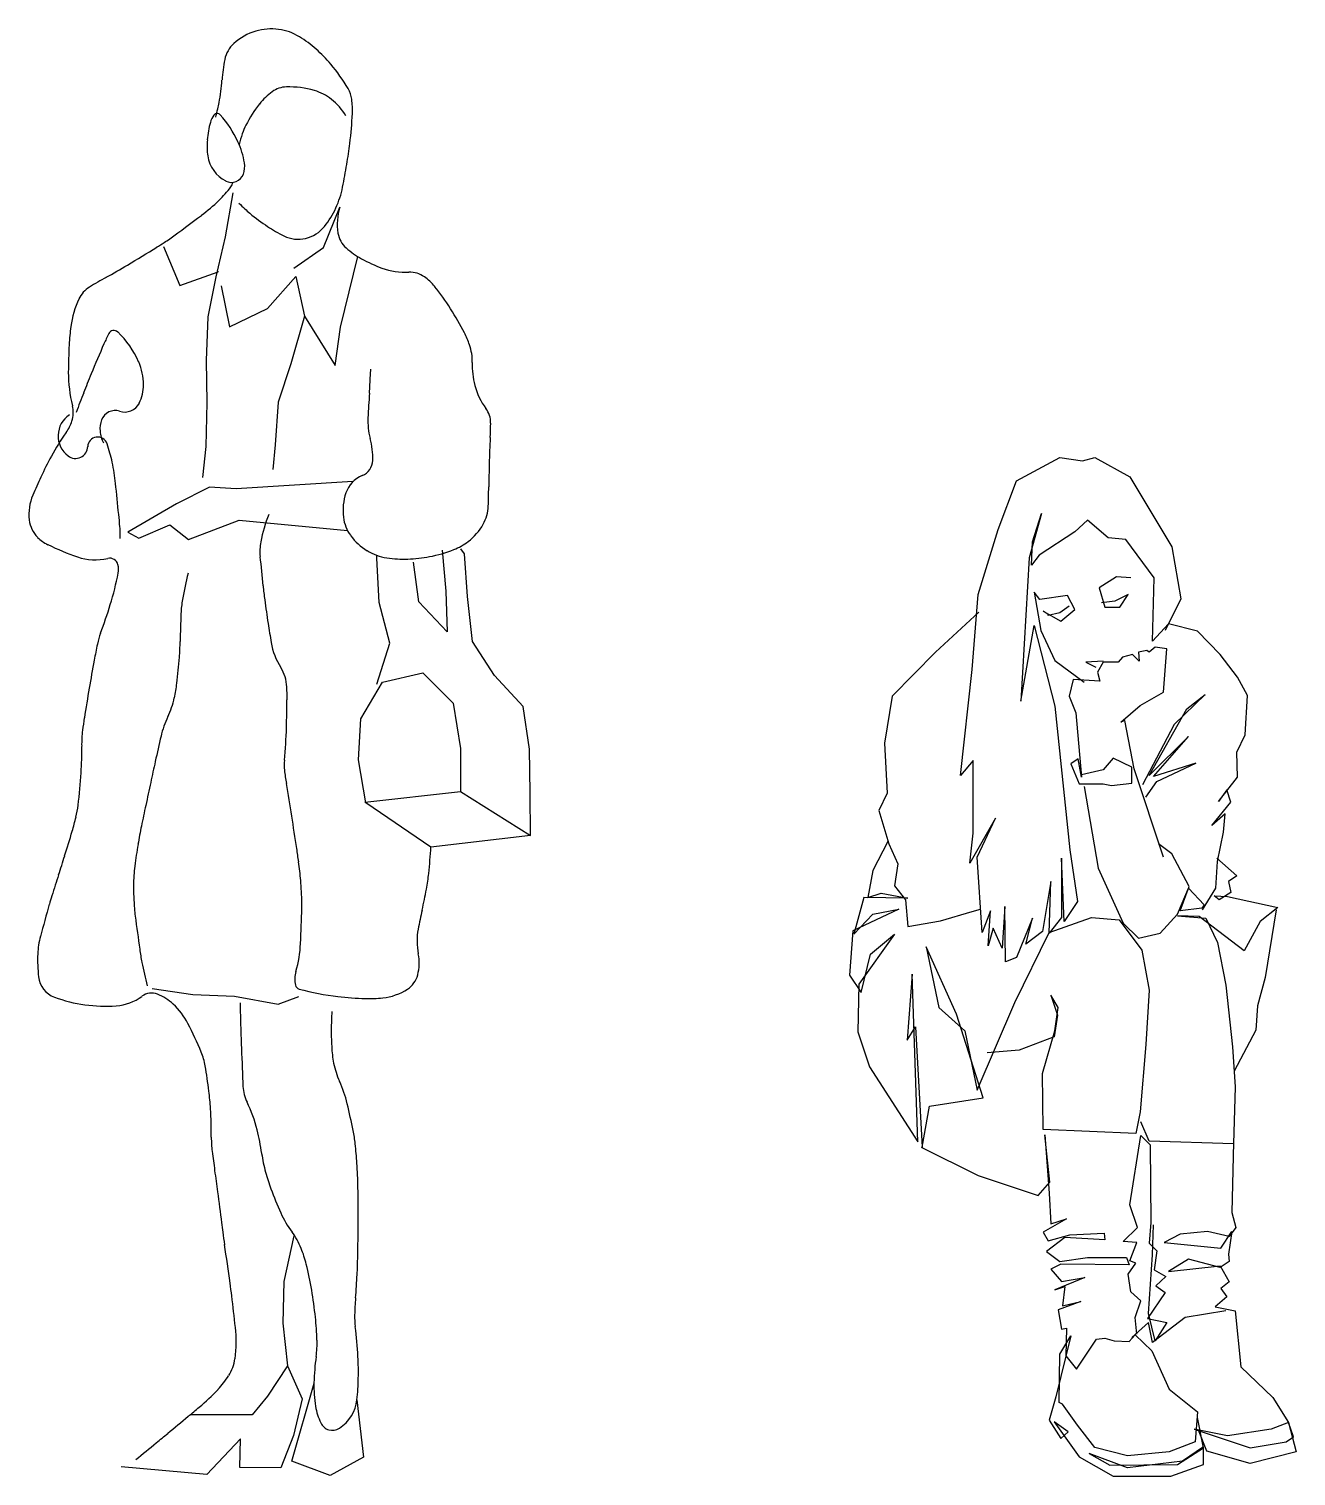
# Model space of a CAD drawing. Header units: millimetres. Extents: x 37 to 11188, y 2113 to 8073.
# Drawn here: x 7467 to 8911, y 6288 to 7937 of the extents above; entities that cross this region are included whole.
import ezdxf

# ---------------------------------------------------------------- set-up
doc = ezdxf.new("R2010")
doc.units = ezdxf.units.MM

msp = doc.modelspace()

# ---------------------------------------------------------------- linework, layer by layer
for p, q in [((7699.2, 7750.3), (7690.4, 7700)), ((7802.7, 7687.9), (7821.1, 7733.7)), ((7690.4, 7700), (7679.9, 7654.5)), ((7620.4, 7688.9), (7639, 7644.8)), ((7768.6, 7664.4), (7802.7, 7687.9)), ((7822, 7597.3), (7841.7, 7677.7)), ((7639, 7644.8), (7682.4, 7660.4)), ((7679.9, 7654.5), (7670.6, 7609)), ((7682.4, 7660.4), (7682.4, 7661)), ((7738.8, 7618.4), (7771.2, 7654.8)), ((7771.2, 7654.8), (7780.8, 7609.7)), ((7685.8, 7644.4), (7695.4, 7597.5)), ((7695.4, 7597.5), (7738.8, 7618.4)), ((7670.6, 7609), (7668.9, 7559.2)), ((7780.8, 7609.7), (7765.5, 7555.3)), ((7780.8, 7609.7), (7816, 7553.5)), ((7816, 7553.5), (7822, 7597.3)), ((7668.9, 7559.2), (7669.7, 7511.2)), ((7765.5, 7555.3), (7750.9, 7511.6)), ((7669.7, 7511.2), (7668.6, 7461.4)), ((7750.9, 7511.6), (7747.4, 7463)), ((7668.6, 7461.4), (7664.7, 7425.9)), ((7747.4, 7463), (7744.8, 7435.2)), ((7836.1, 7421.3), (7702.9, 7413.1)), ((7672.7, 7414.8), (7635, 7396.1)), ((7702.9, 7413.1), (7672.7, 7414.8)), ((7635, 7396.1), (7579.6, 7363.7)), ((7592.2, 7356.9), (7627.4, 7372.2)), ((7627.4, 7372.2), (7648.8, 7355.2)), ((7648.8, 7355.2), (7706.6, 7377.3)), ((7706.6, 7377.3), (7830, 7365.4)), ((7579.6, 7363.7), (7592.2, 7356.9)), ((7863.5, 7333.9), (7863.4, 7337.2)), ((7937.7, 7343.3), (7942, 7296.4)), ((7963.1, 7338.9), (7959, 7344.8)), ((7966.8, 7290.3), (7963.1, 7338.9)), ((7866, 7283.5), (7863.5, 7333.9)), ((7911, 7284.3), (7905, 7329.4)), ((7942, 7296.4), (7943.3, 7250.2)), ((7972.2, 7239.2), (7966.8, 7290.3)), ((7878, 7237.2), (7866, 7283.5)), ((7943.3, 7250.2), (7911, 7284.3)), ((7863.3, 7190.5), (7878, 7237.2)), ((7997.3, 7200.5), (7972.2, 7239.2)), ((7845.2, 7151), (7869.9, 7192.8)), ((7869.9, 7192.8), (7915.6, 7203.6)), ((7915.6, 7203.6), (7950.2, 7168.9)), ((8030.2, 7165.2), (7997.3, 7200.5)), ((7950.2, 7168.9), (7958.6, 7117.3)), ((8037.4, 7116.5), (8030.2, 7165.2)), ((7842.3, 7104.2), (7845.2, 7151)), ((7958.6, 7117.3), (7958.7, 7069.9)), ((8038.1, 7066.8), (8037.4, 7116.5)), ((7850.8, 7055.5), (7842.3, 7104.2)), ((7849.5, 7056.3), (7958.7, 7068.1)), ((7924.9, 7005), (7850.8, 7055.5)), ((7958.7, 7069.9), (7958.7, 7068.1)), ((7958.7, 7068.1), (8038.3, 7018.2)), ((8038.3, 7018.2), (8038.1, 7066.8)), ((8038.3, 7018.2), (7924.9, 7005)), ((7607.5, 6843.9), (7653.7, 6837)), ((7653.7, 6837), (7701.1, 6835.3)), ((7701.1, 6835.3), (7750.8, 6826)), ((7750.8, 6826), (7774.6, 6834.6)), ((7768.8, 6562.2), (7757.2, 6510)), ((7757.2, 6510), (7756.2, 6462.6)), ((7756.2, 6462.6), (7761.6, 6414)), ((7761.6, 6414), (7738.8, 6379.3)), ((7761.6, 6414), (7778.4, 6376.5)), ((7766.5, 6305.5), (7791.8, 6394.1)), ((7738.8, 6379.3), (7721.4, 6358.1)), ((7778.4, 6376.5), (7768.5, 6334.5)), ((7840.6, 6375.3), (7848.3, 6310.1)), ((7721.4, 6358.1), (7650.7, 6358.3)), ((7708.1, 6331), (7669.8, 6290.4)), ((7707.2, 6298.4), (7708.1, 6331)), ((7768.5, 6334.5), (7754, 6297.9)), ((7669.8, 6290.4), (7572.1, 6299.1)), ((7754, 6297.9), (7707.2, 6298.4)), ((7810.2, 6289.1), (7766.5, 6305.5)), ((7848.3, 6310.1), (7810.2, 6289.1))]:
    msp.add_line(p, q)
for points in [[(8804.2, 6933.4), (8819.4, 6958.1), (8821.3, 6988.5), (8828, 7021.8), (8829.9, 7042.7), (8814.6, 7029.4), (8836.5, 7056), (8831.8, 7070.3), (8822.2, 7057), (8844.1, 7084.5), (8843.2, 7113), (8852.7, 7133), (8855.5, 7177.7), (8844.1, 7198.6), (8824.1, 7224.3), (8798.5, 7250.9), (8765.2, 7259.4), (8747.1, 7239.5), (8749, 7311.7), (8716.7, 7355.4), (8696.7, 7357.3), (8673, 7377.3), (8658.7, 7364), (8617.8, 7337.4), (8609.2, 7326), (8610.2, 7352.6), (8620.7, 7384.9), (8606.4, 7334.5), (8596.9, 7171), (8612.1, 7257.5), (8635.9, 7165.3), (8653, 7001.8), (8661.5, 6942.9), (8646.3, 6920.1), (8643.5, 6992.3), (8643.5, 6924.8), (8629.2, 6906.8), (8631.1, 6965.7), (8621.6, 6908.7), (8602.6, 6894.4), (8610.2, 6923.9), (8592.1, 6879.2), (8579.8, 6874.4), (8578.8, 6937.2), (8576, 6889.7), (8565.5, 6912.5), (8559.8, 6892.5), (8562.6, 6932.4), (8553.1, 6907.7), (8547.4, 6993.3), (8568.4, 7037.9), (8538.9, 6986.6), (8542.7, 7020.8), (8542.7, 7103.5), (8528.4, 7086.4), (8541.7, 7207.1), (8548.4, 7292.7), (8571.2, 7366.8), (8592.1, 7422), (8641.6, 7448.6), (8667.2, 7444.8), (8681.5, 7448.6), (8721.4, 7426.7), (8769, 7346.9), (8779.5, 7287.9), (8761.4, 7251.8)], [(8722.4, 7311.7), (8706.2, 7312.7), (8686.3, 7300.3), (8692.9, 7278.4), (8710, 7278.4), (8719.5, 7292.7), (8704.3, 7285.1), (8689.1, 7283.2)], [(8652, 7279.4), (8641.6, 7271.8), (8628.3, 7268.9), (8628.3, 7269.9), (8622.6, 7273.7), (8642.5, 7262.3), (8658.7, 7275.6), (8650.1, 7291.7), (8618.7, 7287), (8612.1, 7295.5), (8619.7, 7251.8), (8635.9, 7217.6), (8669.1, 7192.9)], [(8549.3, 7272.7), (8499.9, 7227.1), (8450.4, 7176.7), (8441.9, 7123.5), (8444.7, 7066.5), (8435.2, 7046.5), (8446.6, 7008.5), (8457.1, 6985.7), (8453.3, 6960.9), (8465.6, 6944.8), (8468.5, 6914.4), (8505.6, 6921), (8541.7, 6931.5), (8551.2, 6934.3)], [(8759.5, 6993.3), (8726.2, 7094), (8715.7, 7149.2), (8711, 7147.3), (8732.9, 7166.3), (8759.5, 7181.5), (8763.3, 7230.9), (8750, 7232.8), (8743.3, 7227.1), (8740.5, 7229), (8731, 7227.1), (8731.9, 7216.6), (8724.3, 7224.3), (8712.9, 7221.4), (8708.1, 7215.7), (8698.6, 7215.7), (8691, 7215.7), (8684.4, 7204.3), (8687.2, 7193.8), (8656.8, 7195.7), (8652, 7176.7), (8659.6, 7157.7), (8666.3, 7084.5), (8662.5, 7105.4), (8653.9, 7099.7), (8663.4, 7076.9), (8691, 7076.9), (8700.5, 7075), (8723.4, 7077.9), (8723.4, 7095.9), (8702.4, 7106.4), (8691, 7093.1), (8666.3, 7087.4)], [(8691, 7216.6), (8671.1, 7215.7), (8682.5, 7210)], [(8739.5, 7061.7), (8751.9, 7079.8), (8796.6, 7100.7), (8748.1, 7085.5), (8788, 7131.1), (8743.3, 7086.4), (8786.1, 7162.5), (8807, 7178.6), (8771.8, 7144.4), (8735.7, 7076)], [(8669.1, 7074.1), (8685.3, 6980.9), (8713.8, 6918.2), (8731, 6901.1), (8755.7, 6906.8), (8775.7, 6928.6), (8788, 6958.1), (8806.1, 6939.1), (8803.2, 6935.3), (8778.5, 6932.4), (8789, 6960), (8769, 6997.1), (8753.8, 7008.5)], [(8445.7, 7011.3), (8428.6, 6978.1), (8422.9, 6947.6), (8438.1, 6952.4), (8468.5, 6946.7), (8418.1, 6947.6), (8406.7, 6905.8), (8428.6, 6928.6), (8458, 6934.3), (8405.7, 6909.6), (8401.9, 6859.2), (8415.3, 6839.3), (8425.7, 6883), (8453.3, 6905.8), (8412.4, 6848.8), (8411.4, 6794.6), (8424.8, 6754.7), (8479.9, 6669), (8473.3, 6860.1), (8467.6, 6785), (8477.1, 6800.2), (8484.7, 6663.3), (8493.2, 6709.9), (8554.1, 6719.4), (8523.7, 6814.5), (8489.4, 6891.5), (8503.7, 6822.1), (8533.2, 6795.5), (8547.4, 6728), (8590.2, 6827.8), (8629.2, 6907.6), (8677.7, 6924.7), (8709.1, 6921.9), (8734.8, 6887.7), (8743.3, 6842), (8739.5, 6780.2), (8732.9, 6703.2), (8728.1, 6678.5), (8622.6, 6683.3), (8621.6, 6747), (8635.9, 6795.5), (8639.7, 6822.1), (8631.1, 6836.3)], [(8820.3, 6992.2), (8843.2, 6972.3), (8833.7, 6965.6), (8836.5, 6953.2), (8823.2, 6944.7), (8817.5, 6949.4), (8832.7, 6948.5), (8889.8, 6936.1), (8869.8, 6920), (8851.7, 6886.7), (8800.4, 6925.7), (8775.7, 6926.6), (8808, 6923.8), (8821.3, 6896.2), (8830.8, 6847.7), (8838.4, 6777.4), (8841.3, 6731.8), (8839.4, 6667.1), (8743.3, 6670), (8733.8, 6691.8)], [(8887.9, 6933.3), (8875.5, 6856.3), (8866.9, 6824), (8865, 6796.4), (8840.3, 6749.8)], [(8631.1, 6836.3), (8638.7, 6813.5), (8634.9, 6788.8), (8595, 6773.6), (8558.8, 6770.7)], [(8483.7, 6663.1), (8548.4, 6630.8), (8616.8, 6608), (8630.2, 6623.2), (8624.5, 6677.3), (8629.2, 6610.8), (8631.1, 6575.6), (8649.2, 6581.3), (8622.6, 6566.1), (8628.3, 6556.6), (8653, 6563.3), (8692, 6565.2), (8692.9, 6557.6), (8647.3, 6560.4), (8626.4, 6544.3), (8641.6, 6532.9), (8673, 6537.6), (8717.6, 6537.6), (8720.5, 6529.1), (8642.5, 6530), (8631.1, 6524.3), (8643.5, 6510), (8670.1, 6514.8), (8635.9, 6500.5), (8647.3, 6504.3), (8644.4, 6482.5), (8665.3, 6487.2), (8639.7, 6477.7), (8643.5, 6455.9), (8649.2, 6456.8), (8648.2, 6425.4), (8660.6, 6410.2), (8683.4, 6444.5), (8692.9, 6445.4), (8703.4, 6442.6), (8720.5, 6441.6), (8727.2, 6449.2), (8746.2, 6431.1), (8766.1, 6387.4), (8798.5, 6361.8), (8795.6, 6327.5), (8766.1, 6316.1), (8718.6, 6311.4), (8681.5, 6320.9), (8661.5, 6346.5), (8644.4, 6370.3), (8640.6, 6372.2), (8641.6, 6427.3), (8653.9, 6448.3), (8636.8, 6378.9), (8629.2, 6352.3), (8642.5, 6331.3), (8651.1, 6338.9), (8634.9, 6350.3), (8663.4, 6310.4), (8702.4, 6288.5), (8768, 6288.5), (8805.1, 6301.8), (8805.1, 6321.7), (8781.4, 6305.6), (8718.6, 6298), (8674.9, 6314.1), (8698.6, 6300.8), (8775.7, 6301.8), (8805.1, 6320.8), (8798.5, 6355)], [(8729.1, 6450.1), (8727.2, 6469.1), (8733.8, 6488.1), (8722.4, 6498.5), (8719.5, 6518.5), (8728.1, 6530.9), (8721.4, 6533.7), (8729.1, 6554.6), (8713.8, 6555.6), (8730, 6571.7), (8721.4, 6597.4), (8733.8, 6676.3), (8744.3, 6665.8), (8745.2, 6577.4), (8743.3, 6553.7), (8751.9, 6545.1), (8749, 6523.3), (8762.3, 6515.7), (8750.9, 6505.2), (8761.4, 6497.6), (8741.4, 6468.1), (8763.3, 6463.4), (8750, 6442.5), (8742.4, 6473.8), (8747.1, 6540.4), (8748.1, 6574.6)], [(8839.4, 6668.7), (8837.5, 6588.8), (8842.2, 6571.7), (8834.6, 6561.3), (8809.9, 6567), (8778.5, 6564.1), (8760.4, 6554.6), (8825.1, 6548), (8837.5, 6567), (8833.7, 6541.3), (8834.6, 6532.8), (8824.1, 6526.1), (8788, 6535.6), (8765.2, 6521.4), (8824.1, 6528), (8834.6, 6509.9), (8825.1, 6502.3), (8831.8, 6492.8), (8818.4, 6481.4), (8841.3, 6476.7), (8847.9, 6413), (8884.1, 6377.8), (8902.1, 6349.3), (8882.2, 6341.7), (8832.7, 6334.1), (8794.7, 6341.7), (8858.4, 6320.8), (8899.3, 6327.4), (8907.8, 6333.1), (8902.1, 6349.3), (8910.7, 6316), (8858.4, 6302.7), (8808.9, 6317), (8799.4, 6340.7)], [(8830.8, 6476.7), (8784.2, 6469.1), (8747.1, 6440.6), (8742.4, 6463.4), (8723.4, 6446.3)]]:
    msp.add_lwpolyline(points)
for centre, radius, start, end in [((7742.7, 7874.2), 62.6, 106.174, 132.4383), ((7743.2, 7872.8), 64.1, 82.6589, 106.174), ((7743.8, 7877.6), 59.3, 58.1865, 82.6589), ((7723.7, 7895), 34.5, 132.4383, 168.1022), ((7696.7, 7801.7), 148.6, 49.0016, 58.1865), ((7696.1, 7801.1), 149.4, 39.8439, 49.0016), ((7845, 7869.5), 158.3, 168.1022, 176.6466), ((7642.7, 7756.5), 219, 30.912, 39.8439), ((7495.7, 7889.9), 191.5, 348.8791, 356.6466), ((7786.8, 7806.5), 72.7, 125.8884, 141.8793), ((7761, 7842.2), 28.7, 91.569, 125.8884), ((7763.1, 7767.2), 103.7, 73.6989, 91.569), ((7776.4, 7812.8), 56.2, 51.2492, 73.6989), ((7804, 7853.1), 31, 7.0195, 30.912), ((7477.9, 7893.4), 209.7, 346.919, 348.8791), ((7844.8, 7761), 146.5, 141.8793, 153.1267), ((7766.1, 7799.9), 72.8, 31.5446, 51.2492), ((7737.8, 7844.9), 97.7, 357.4265, 7.0195), ((7786.1, 7800.5), 116.4, 165.0578, 175.0039), ((7697.5, 7824.1), 24.7, 143.3521, 165.0578), ((7681.4, 7836.1), 4.65, 41.9689, 143.3521), ((7304, 7933.8), 388.2, 345.4785, 346.919), ((7594, 7757.4), 122.2, 24.6135, 41.9689), ((7409.1, 7859.7), 426.8, 352.841, 357.4265), ((7826, 7775.4), 123.4, 160.0889, 165.956), ((7792.4, 7787.6), 87.7, 153.1267, 160.0889), ((7751.4, 7803.5), 81.5, 175.0039, 181.5626), ((7747.9, 7803.4), 78.1, 181.5626, 188.2648), ((7618.3, 7768.5), 95.5, 9.5085, 24.6135), ((7207.1, 7885.1), 630.4, 350.6504, 352.841), ((7708.4, 7797.7), 38.1, 188.2648, 243.0809), ((7687.8, 7780.2), 25, 339.7304, 9.5085), ((7089.5, 7904.4), 749.5, 348.6415, 350.6504), ((7697.7, 7776.6), 14.5, 243.0809, 339.7304), ((7593.9, 7834.5), 129, 313.9317, 323.0177), ((7687.2, 7764.2), 12.2, 323.0177, 350.3659), ((7718.1, 7778.2), 108.4, 335.3456, 348.6415), ((7536.4, 7894.1), 211.8, 306.8438, 313.9317), ((7864.5, 7896.2), 223.5, 224.9198, 227.3103), ((7810, 7837.1), 143.1, 227.3103, 230.2983), ((7722, 7776.4), 104.1, 321.7784, 335.3456), ((7884.2, 7714.5), 66, 163.0092, 188.9102), ((5313.4, 10860.9), 3919.1, 306.1884, 306.8438), ((7871.4, 7911), 239.2, 230.2983, 236.363), ((7834, 7855), 171.8, 236.363, 243.5195), ((7773.8, 7734.1), 36.8, 243.5195, 283.1379), ((7773.4, 7735.9), 38.6, 283.1379, 321.7784), ((7846.6, 7708.6), 27.9, 188.9102, 229.2382), ((1747.1, 17222.2), 11193.7, 301.40122, 301.60015), ((7214.1, 8335.7), 760.2, 301.6002, 302.3635), ((7559.4, 7790.8), 115.1, 302.3635, 306.1884), ((7899.2, 7769.6), 108.5, 229.2382, 240.6052), ((7325.4, 8083.9), 487.3, 298.0876, 301.4012), ((7920.3, 7807), 151.4, 240.6052, 250.2247), ((7695, 7391.3), 297.6, 118.0876, 122.3281), ((7896.4, 7740.5), 80.8, 250.2247, 272.5004), ((7901.1, 7631.7), 28.1, 54.289, 92.5004), ((7881.7, 7604.7), 61.5, 39.3457, 54.289), ((7553.2, 7615.4), 32.5, 122.3281, 154.7205), ((7746.5, 7493.9), 236.2, 31.7399, 39.3457), ((7618.4, 7584.6), 104.6, 154.7205, 172.6175), ((7570.6, 7385), 443.1, 27.6495, 31.7399), ((7797.4, 7561.4), 285.1, 172.6175, 176.8453), ((7768.9, 7484), 236.1, 153.356, 156.5158), ((7563.6, 7587), 6.46, 46.4933, 153.356), ((7496.5, 7516.3), 104, 23.3998, 46.4933), ((7876.8, 7545.5), 97.4, 18.9179, 27.6495), ((8138.9, 7542.6), 627.1, 176.8453, 179.6955), ((9318, 6811), 1925.1, 156.5158, 157.6222), ((7914.2, 7558.3), 57.9, 358.5818, 18.9179), ((7529.3, 7530.5), 68.3, 0.8981, 23.3998), ((8067.5, 7554.5), 95.5, 178.5818, 194.3833), ((7660.2, 7545.1), 148.4, 179.6955, 194.5984), ((8648.9, 7086.4), 1201.6, 157.6222, 158.7223), ((5423.4, 7673.9), 2436.2, 356.4225, 356.8958), ((5318.1, 7679.6), 2541.7, 356.8958, 357.0619), ((8722.4, 7057.8), 1280.4, 158.7223, 159.788), ((7553.6, 7530.9), 43.9, 332.7257, 0.8981), ((12538.3, 7229.1), 4692.6, 176.4225, 176.7636), ((8047.3, 7549.3), 74.6, 194.3833, 216.8291), ((7486.6, 7499.9), 30.9, 341.5875, 14.5984), ((7565.2, 7485.7), 16.5, 72.2908, 159.1818), ((7576, 7519.3), 18.8, 252.2908, 332.7257), ((7965.9, 7488.3), 27.1, 359.1444, 36.8291), ((7528.8, 7473.3), 28.7, 123.2577, 177.9976), ((7470.5, 7505.3), 47.9, 324.2135, 341.5875), ((7577.3, 7481.1), 29.5, 159.1818, 184.6423), ((7926.1, 7489.9), 73, 176.7636, 195.4168), ((7473.1, 7495.7), 520, 357.34, 359.1444), ((7699.7, 7340.1), 234.6, 144.2135, 152.0407), ((7528.7, 7473.3), 28.6, 177.9976, 232.8997), ((7545.3, 7460.6), 11.4, 18.7782, 177.6537), ((7581.1, 7481.4), 33.3, 184.6423, 208.5705), ((7775.4, 7448.3), 83.3, 357.9664, 15.4168), ((9719.5, 7391.3), 1728.9, 177.34, 178.3295), ((7519.9, 7461.7), 14, 232.8997, 357.6537), ((7379.9, 7404.4), 186, 12.0565, 18.7782), ((8055.8, 7151.1), 637.8, 152.0407, 154.431), ((7333.9, 7394.6), 233.1, 6.0526, 12.0565), ((7839.4, 7446.1), 19.3, 291.8921, 357.9664), ((9635.6, 7393.8), 1644.9, 178.3295, 179.2535), ((7890.2, 7230.3), 454.1, 154.431, 157.2638), ((2692.8, 6902.5), 4900.1, 5.6365, 6.0526), ((7858.5, 7398.5), 31.9, 111.8921, 162.0677), ((7523.5, 7384), 56.6, 157.2638, 186.4858), ((7890.7, 7388.1), 65.9, 162.0677, 186.4008), ((6852.2, 7430), 1138.7, 358.143, 359.2535), ((7946.5, 7394.6), 43.8, 330.2504, 358.143), ((7500.6, 7381.4), 33.5, 186.4858, 224.7466), ((6827.4, 7310.5), 745.5, 4.5695, 5.6365), ((7501.6, 7364.4), 69.2, 1.9374, 4.5695), ((7934.3, 7310.4), 207.6, 159.3088, 168.274), ((7868.6, 7385.6), 43.6, 186.4008, 216.4336), ((7926.2, 7406.1), 67.2, 307.794, 330.2504), ((7507.4, 7388.1), 43.1, 224.7466, 243.7827), ((6821, 7341.4), 750.2, 1.1381, 1.9374), ((7785.4, 7341.3), 55.4, 168.274, 185.6706), ((7886.7, 7398.9), 66.1, 216.4336, 238.4841), ((7926.8, 7405.4), 66.2, 291.5158, 307.794), ((7614.4, 7605.5), 285.3, 243.7827, 251.148), ((10662.3, 7626.9), 2946.6, 185.6706, 186.3178), ((7883.4, 7393.6), 59.8, 238.4841, 261.675), ((7894.5, 7484.7), 151.7, 271.5431, 280.9754), ((7893.4, 7490.1), 157.2, 280.9754, 291.5158), ((7542.3, 7394.4), 62.3, 251.148, 283.3283), ((7558.9, 7324.3), 9.7, 14.0949, 103.3283), ((7546.9, 7321.3), 22.1, 349.143, 14.0949), ((7894.9, 7471.6), 138.6, 261.675, 271.5431), ((7240.8, 7380), 333.8, 342.7697, 349.143), ((8082.1, 7209.3), 447, 166.0594, 169.9855), ((8432, 7380), 702.6, 186.3178, 187.6434), ((7766.4, 7265.1), 126.4, 169.9855, 177.3721), ((9629, 7540.6), 1910.4, 187.6434, 188.4564), ((6955.9, 7468.4), 632.1, 339.6524, 342.7697), ((8566.3, 7228.4), 927.1, 177.3721, 179.3309), ((8994.8, 7446.3), 1269.1, 188.4564, 189.4538), ((7631.3, 7217.9), 88.3, 159.6524, 167.9981), ((7337, 7242.7), 302.2, 355.8998, 359.3309), ((7817.4, 7250.3), 75.5, 189.4538, 212.6438), ((8275.6, 7080.9), 747, 167.9981, 169.4399), ((7079, 7261.2), 560.8, 352.8659, 355.8998), ((9716.8, 6812.2), 2213, 169.4399, 170.2775), ((7716.4, 7185.6), 44.4, 2.2466, 32.6438), ((7456.1, 7214), 180.8, 347.5218, 352.8659), ((7462.6, 7175.7), 298.4, 359.4479, 2.2466), ((10136.8, 6740.3), 2639.1, 170.2775, 171.0209), ((7536.4, 7196.2), 98.5, 334.2917, 347.5218), ((6353.4, 7186.3), 1407.6, 358.1594, 359.4479), ((7651.8, 7122.4), 124.8, 172.8028, 181.2256), ((7983.7, 7080.5), 459.3, 171.0209, 172.8028), ((7721, 7107.4), 106.3, 154.2917, 167.0278), ((7146.1, 7160.9), 614.6, 354.6765, 358.1594), ((12077, 6104), 4576.4, 167.0278, 167.3971), ((7186.5, 7112.4), 340.6, 356.1304, 1.2256), ((6754.6, 7141.7), 773.5, 353.4038, 356.1304), ((10677.3, 6416.9), 3142.1, 167.3971, 167.8427), ((7813.9, 7098.6), 56.2, 174.6765, 186.2144), ((7970.5, 7115.7), 213.7, 186.2144, 190.2942), ((16727.1, 5113.6), 9330.7, 167.84267, 168.00681), ((6469.6, 6843.1), 1311.8, 8.6479, 10.2942), ((7127.1, 7136), 405.2, 343.8056, 346.1701), ((7413.7, 7065.4), 110, 346.1701, 353.4038), ((14990.9, 5482.4), 7555.8, 168.00681, 168.18922), ((-5438.9, 5031.9), 13357.2, 8.48734, 8.64794), ((6310.1, 7373.3), 1255.9, 342.4626, 343.8056), ((8095.5, 6924.3), 511.2, 168.1892, 170.5899), ((8265.7, 6896.1), 683.7, 170.5899, 172.6657), ((5514.6, 7624.7), 2090.2, 341.8454, 342.4626), ((5547.6, 6671.4), 2249.1, 8.096, 8.4873), ((7296.8, 7042.9), 629.3, 353.8073, 356.5484), ((10002.8, 6153), 2633.1, 161.8454, 162.3953), ((7771.5, 6959.7), 185.4, 172.6657, 179.4479), ((7439.1, 6940.4), 338.5, 4.5115, 8.096), ((7694.9, 6999.7), 228.9, 349.2613, 353.8073), ((7861.2, 6958.9), 275.1, 179.4479, 185.0148), ((7273.8, 6927.4), 504.3, 1.575, 4.5115), ((7139.7, 7105), 794, 347.5076, 349.2613), ((7766.9, 6862.4), 287.3, 162.3953, 164.3794), ((7688.7, 6938.8), 89.2, 357.9791, 1.575), ((11509.7, 5815.9), 4173.8, 164.3794, 164.8999), ((7782.4, 6951.9), 196.1, 185.0148, 187.4751), ((11602.1, 7453.1), 4048.5, 187.4751, 188.0166), ((3081.1, 7101.4), 4699.8, 357.4836, 357.9791), ((8560.9, 6790.1), 661.7, 167.5076, 169.4286), ((7983.5, 6897.9), 74.4, 169.4286, 191.3036), ((7570.8, 6878.8), 94, 164.8999, 177.2453), ((7641.6, 6901), 134.9, 343.8191, 357.4836), ((7635.3, 6875.7), 158.5, 177.2453, 186.7428), ((7835.2, 6922.6), 244.5, 188.0166, 191.5426), ((7858.2, 6872.8), 53.4, 345.4246, 11.3036), ((8389.7, 7035.8), 810.4, 191.5426, 193.4792), ((7802.1, 6854.4), 32.3, 163.8191, 191.9693), ((7883, 6866.4), 27.8, 303.3348, 345.4246), ((7505.7, 6860.3), 28, 186.7428, 249.649), ((7776.3, 6848.9), 5.87, 191.9693, 255.0833), ((7855.9, 7147.8), 315.2, 255.0833, 263.2774), ((7863.6, 6896), 63.2, 275.8059, 303.3348), ((7553.7, 6989.8), 166.1, 249.649, 274.3922), ((7562.1, 6881), 57, 274.3922, 306.0576), ((7606.8, 6819.7), 18.9, 69.4806, 126.0576), ((7595.1, 6788.6), 52, 45.9422, 69.4806), ((7569.5, 6762.1), 89, 27.9909, 45.9422), ((13139.1, 6952.7), 5433.1, 181.3195, 181.6226), ((7862.4, 7203.3), 371.1, 263.2774, 268.1156), ((7855.1, 6979.4), 147, 268.1156, 275.8059), ((8207.6, 6796.8), 396.2, 178.1792, 182.8143), ((7857.7, 6807.9), 46, 175.3622, 178.1792), ((8140.2, 6785), 329.6, 174.3095, 175.3622), ((7333.9, 6636.9), 355.7, 22.2182, 27.9909), ((9861.7, 6859.8), 2154.3, 181.6226, 182.104), ((26081.1, 7455.7), 18384.6, 182.10403, 182.24056), ((7943.6, 6783.8), 131.9, 182.8143, 190.8524), ((7594.4, 6743.3), 74.3, 9.5707, 22.2182), ((7902.9, 6776), 90.4, 190.8524, 204.7556), ((7007.1, 6644.3), 670, 7.0883, 9.5707), ((7355.7, 6687.6), 318.7, 3.4884, 7.0883), ((7934.6, 6745.7), 224.3, 182.2406, 183.4767), ((7757.7, 6735), 47, 183.4767, 206.0958), ((7695.4, 6680.3), 138.1, 13.5198, 24.7556), ((7575.9, 6645.9), 155.4, 13.715, 26.0958), ((7082.4, 6532.9), 768.5, 11.1864, 13.5198), ((7180.6, 6676.9), 494.1, 359.7099, 3.4884), ((7447.8, 6614.7), 287.3, 8.2614, 13.715), ((7655.6, 6646.3), 184.3, 6.4206, 11.1864), ((7795, 6673.8), 120.3, 179.7099, 187.3707), ((7393.5, 6616.8), 448, 3.5825, 6.4206), ((19627.8, 8204.5), 12051.7, 187.37066, 187.47509), ((7911.5, 6682), 181.3, 188.2614, 195.1274), ((7172.2, 6602.9), 669.8, 1.2614, 3.5825), ((22800.7, 8620.8), 15251.8, 187.47509, 187.56793), ((7942.7, 6690.4), 213.6, 195.1274, 200.4854), ((207451.3, 33153.2), 201524.9, 187.567927, 187.57796), ((8181.9, 6779.8), 469, 200.4854, 204.1007), ((6391, 6585.7), 1451.2, 359.4479, 1.2614), ((7858.3, 6635.1), 114.5, 204.1007, 216.8403), ((26412.5, 9068.4), 18891.1, 187.57796, 187.61073), ((8836.8, 6719.9), 1159.2, 187.6107, 188.3265), ((7702, 6518), 80.8, 21.6599, 36.8403), ((5863.5, 6590.8), 1978.7, 357.8948, 359.4479), ((-3025.6, 4983.8), 10829.6, 8.09235, 8.32654), ((7643.3, 6494.6), 144, 14.1562, 21.6599), ((7423.4, 6439.2), 370.8, 9.4829, 14.1562), ((7374.1, 6535.3), 467, 354.5974, 357.8948), ((7040.4, 6415), 662.3, 6.8216, 8.0923), ((7288, 6416.5), 508.1, 5.9845, 9.4829), ((3725.6, 6018.5), 4000.8, 6.3046, 6.8216), ((8081.6, 6468.4), 243.6, 174.5974, 179.1639), ((7430.7, 6431.5), 364.6, 1.8542, 5.9845), ((7941.8, 6470.4), 103.8, 179.1639, 186.4888), ((7558.5, 6442), 144.6, 352.0955, 6.3046), ((7147.4, 6380.1), 695.8, 3.6612, 6.4888), ((7683.2, 6439.7), 112, 352.2997, 1.8542), ((7654.3, 6428.7), 47.8, 327.2594, 352.0955), ((8081.9, 6385.8), 290.4, 172.2997, 178.2284), ((7556, 6406.2), 286.3, 358.7576, 3.6612), ((7602.2, 6462.1), 109.7, 316.8949, 327.2594), ((7550.3, 6406.3), 292, 353.902, 358.7576), ((7506.4, 6551.8), 241, 309.9061, 316.8949), ((7925.6, 6390.6), 134, 178.2284, 189.7527), ((1224.5, 14063.3), 10033.1, 309.81239, 309.90607), ((7864.9, 6380.2), 72.5, 189.7527, 205.4471), ((7797, 6380), 43.9, 302.5592, 353.902), ((-14207.9, 32577.7), 34135.7, 309.76161, 309.81239), ((7812.7, 6355.3), 14.7, 205.4471, 302.5592), ((6128.5, 8135.9), 2340, 309.3457, 309.7616), ((2944.3, 12019.9), 7362.4, 309.11121, 309.34569)]:
    msp.add_arc(centre, radius, start, end)

doc.saveas('drawing.dxf')
